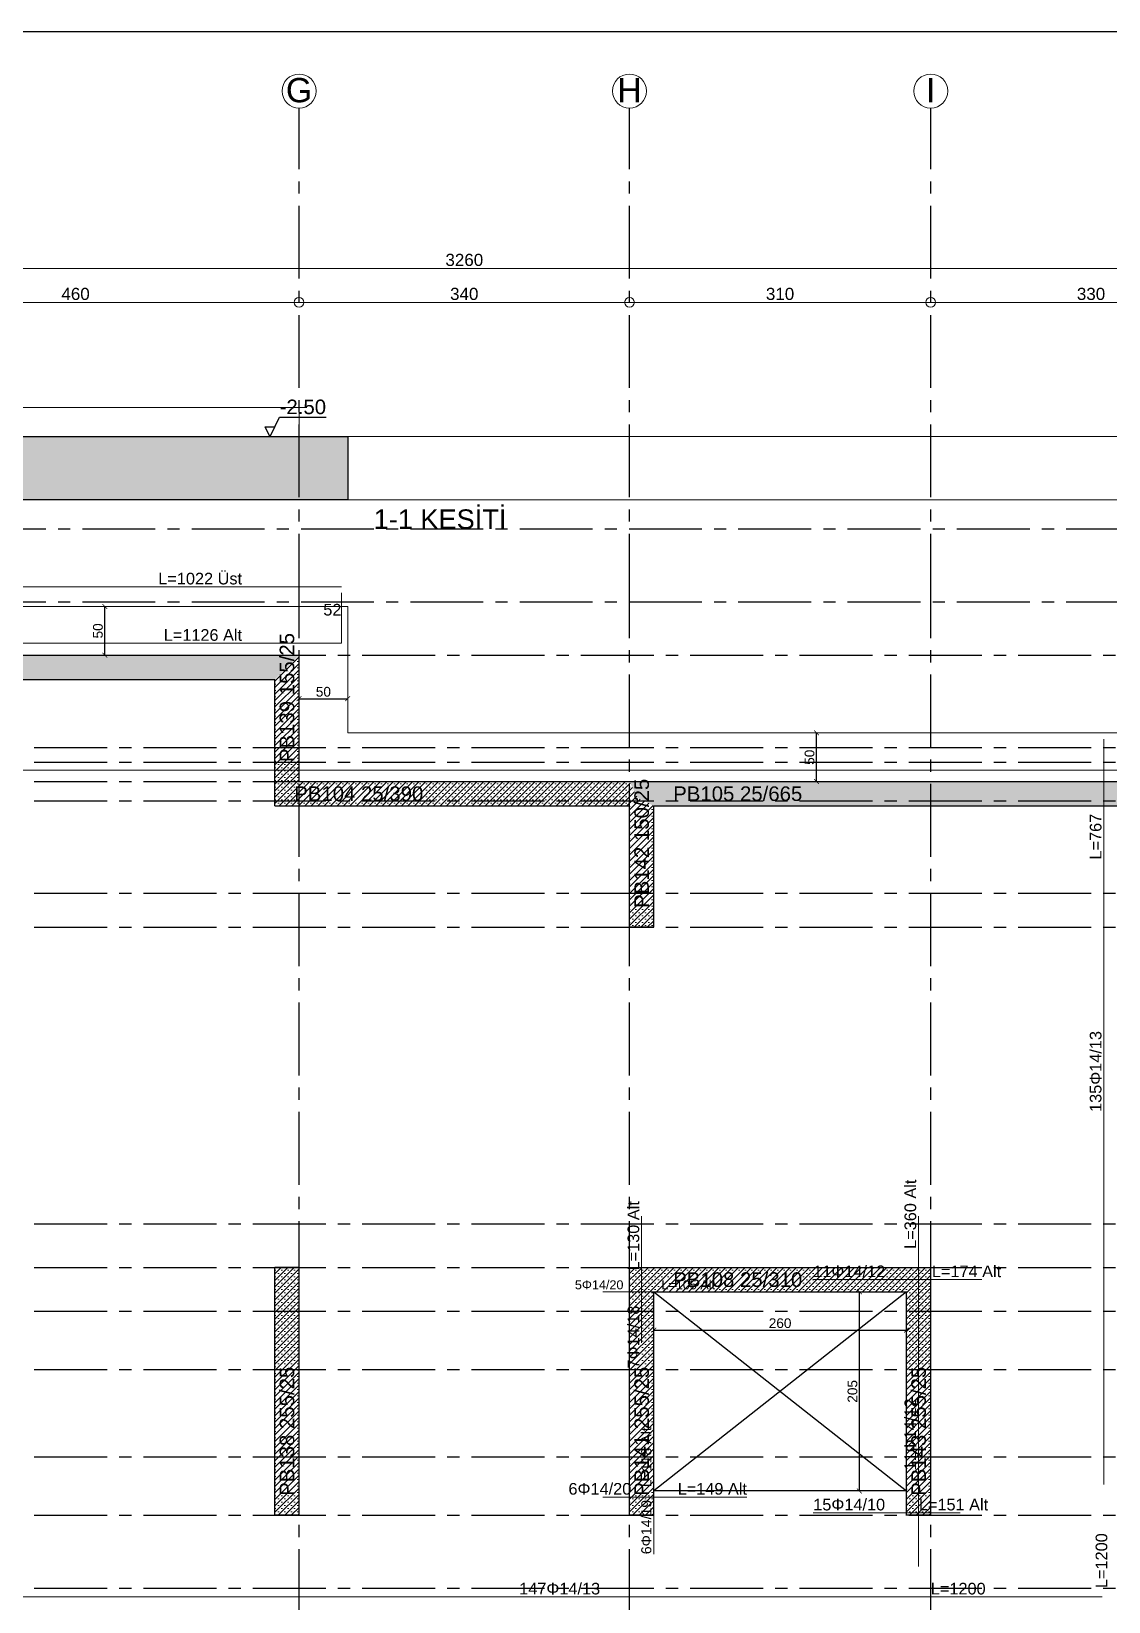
# Model space of a CAD drawing. Header units: millimetres. Extents: x 2232 to 85269, y -3593 to 5869.
# Drawn here: x 12938 to 14046, y 4253 to 5869 of the extents above; entities that cross this region are included whole.
import ezdxf

# ---------------------------------------------------------------- set-up
doc = ezdxf.new("R2010")
doc.units = ezdxf.units.MM
doc.linetypes.add('CENTER2', pattern=[112.5, 75, -12.5, 12.5, -12.5])
doc.linetypes.add('DASHDOT2', pattern=[12.7, 6.35, -3.175, 0, -3.175])
doc.layers.add('aks', color=251, linetype='DASHDOT2', lineweight=35)
for name, color, linetype in [('Donatı Topl. Uzun. Yazısı', 7, 'Continuous'), ('Donatı Uz. Yazısı', 7, 'Continuous'), ('Donatı Yazısı', 7, 'Continuous'), ('Donatı Çizgisi', 7, 'Continuous'), ('Panel', 7, 'Continuous'), ('Standart', 7, 'Continuous'), ('Ölçülendirme', 7, 'Continuous')]:
    doc.layers.add(name, color=color, linetype=linetype)
doc.styles.add('arial_1_18', font='arial.ttf', dxfattribs={"height": 0.2})
doc.styles.get("Standard").update_dxf_attribs({"font": 'arial.ttf'})
doc.dimstyles.new('zulay iç ölçü', dxfattribs={"dimtxt": 10, "dimasz": 5, "dimexe": 0.18, "dimexo": 0, "dimgap": 2, "dimtad": 3, "dimdec": 0, "dimzin": 0, "dimdsep": 46, "dimtxsty": 'Standard', "dimblk": 'ARCHTICK', "dimcen": 0.09, "dimse1": 1, "dimse2": 1, "dimadec": 0, "dimazin": 0, "dimtfac": 1, "dimtdec": 0, "dimtix": 1, "dimtofl": 0, "dimtmove": 0, "dimatfit": 3, "dimldrblk": 'ARCHTICK', "dimfxl": 1, "dimtolj": 1, "dimtzin": 0, "dimarcsym": 0})
pattern_1 = [(45, (0, 0), (-3.314563, 3.314563), []), (45, (3.3146, 0), (-3.314563, 3.314563), [0, -4.6875])]

# ---------------------------------------------------------------- blocks, each defined once
blk = doc.blocks.new('IDE966Entity7595')
at = {"layer": 'Standart', "linetype": 'Continuous', "lineweight": -3}
h = blk.add_hatch(dxfattribs=at)
h.set_pattern_fill('ANSI33', color=171, scale=40, style=0)
h.set_pattern_definition([(45, (0, 0), (-7.071068, 7.071068), []), (45, (7.071, 0), (-7.071068, 7.071068), [5, -2.5])])
h.paths.add_polyline_path([(1510, 2360), (475, 2360), (475, 2425), (1510, 2425)])
at = {"layer": 'Standart', "color": 1, "linetype": 'Continuous', "lineweight": 5}
blk.add_lwpolyline([(995.5, 2455), (1468, 2455)], dxfattribs=at)
at = {"layer": 'Standart', "color": 253, "linetype": 'Continuous', "lineweight": -3}
for points in [[(1435, 2435), (1440, 2445)], [(1440, 2445), (1487.8, 2445)], [(1430, 2425), (1425, 2435)], [(1425, 2435), (1435, 2435)], [(1435, 2435), (1430, 2425)], [(1430, 2425), (1430, 2425)]]:
    blk.add_lwpolyline(points, dxfattribs=at)
at = {"layer": 'Standart', "color": 163, "linetype": 'Continuous', "lineweight": 5}
for points in [[(1460, 2425), (1460, 2455)], [(1510, 2425), (3260, 2425)], [(3260, 2360), (1510, 2360)]]:
    blk.add_lwpolyline(points, dxfattribs=at)
at = {"layer": 'Standart', "color": 159, "linetype": 'Continuous', "lineweight": -3}
for points in [[(525, 2425), (1460, 2425)], [(1460, 2425), (1510, 2425)], [(1510, 2425), (1510, 2360)], [(1510, 2360), (475, 2360)]]:
    blk.add_lwpolyline(points, dxfattribs=at)
at = {"layer": 'Standart', "color": 253, "linetype": 'Continuous', "lineweight": -3, "style": 'arial_1_18'}
blk.add_text('-2.50', height=15, dxfattribs=at).set_placement((1440, 2448))
at = {"layer": 'Standart', "color": 166, "linetype": 'Continuous', "lineweight": 5, "style": 'arial_1_18'}
blk.add_text('1-1 KESİTİ', height=20, dxfattribs=at).set_placement((1536.7, 2330))
blk = doc.blocks.new('IDE966Entity7638')
at = {"layer": 'Panel', "linetype": 'Continuous', "lineweight": 5}
h = blk.add_hatch(dxfattribs=at)
h.set_pattern_fill('SACNCR', color=163, scale=50, style=0)
h.set_pattern_definition(pattern_1)
h.paths.add_polyline_path([(2085, 1545), (1825, 1545), (1800, 1570), (2110, 1570)])
blk = doc.blocks.new('IDE966Entity7639')
at = {"layer": 'Panel', "color": 164, "linetype": 'Continuous', "lineweight": -3}
blk.add_lwpolyline([(1825, 1545), (2085, 1545)], dxfattribs=at)
blk = doc.blocks.new('IDE966Entity7640')
at = {"layer": 'Panel', "color": 164, "linetype": 'Continuous', "lineweight": -3}
blk.add_lwpolyline([(1800, 1570), (2110, 1570)], dxfattribs=at)
blk = doc.blocks.new('IDE966Entity7641')
at = {"layer": 'Panel', "color": 159, "linetype": 'Continuous', "lineweight": -3, "style": 'arial_1_18'}
blk.add_text('PB108 25/310', height=15, dxfattribs=at).set_placement((1845, 1550))
blk = doc.blocks.new('IDE966Entity7642')
at = {"layer": 'Panel', "linetype": 'Continuous', "lineweight": 5}
h = blk.add_hatch(dxfattribs=at)
h.set_pattern_fill('SACNCR', color=163, scale=50, style=0)
h.set_pattern_definition(pattern_1)
h.paths.add_polyline_path([(2110, 1315), (2085, 1315), (2085, 1545), (2110, 1570)])
blk = doc.blocks.new('IDE966Entity7643')
at = {"layer": 'Panel', "color": 164, "linetype": 'Continuous', "lineweight": -3}
blk.add_lwpolyline([(2110, 1315), (2085, 1315)], dxfattribs=at)
blk = doc.blocks.new('IDE966Entity7644')
at = {"layer": 'Panel', "color": 164, "linetype": 'Continuous', "lineweight": -3}
blk.add_lwpolyline([(2110, 1315), (2110, 1570)], dxfattribs=at)
blk = doc.blocks.new('IDE966Entity7645')
at = {"layer": 'Panel', "color": 164, "linetype": 'Continuous', "lineweight": -3}
blk.add_lwpolyline([(2085, 1315), (2085, 1545)], dxfattribs=at)
blk = doc.blocks.new('IDE966Entity7646')
at = {"layer": 'Panel', "color": 159, "linetype": 'Continuous', "lineweight": -3, "style": 'arial_1_18'}
blk.add_text('PB143 255/25', height=15, rotation=90, dxfattribs=at).set_placement((2105, 1335))
blk = doc.blocks.new('IDE966Entity7647')
at = {"layer": 'Panel', "linetype": 'Continuous', "lineweight": 5}
h = blk.add_hatch(dxfattribs=at)
h.set_pattern_fill('SACNCR', color=163, scale=50, style=0)
h.set_pattern_definition(pattern_1)
h.paths.add_polyline_path([(1800, 1570), (1825, 1545), (1825, 1315), (1800, 1315)])
blk = doc.blocks.new('IDE966Entity7648')
at = {"layer": 'Panel', "color": 164, "linetype": 'Continuous', "lineweight": -3}
blk.add_lwpolyline([(1825, 1315), (1800, 1315)], dxfattribs=at)
blk = doc.blocks.new('IDE966Entity7649')
at = {"layer": 'Panel', "color": 164, "linetype": 'Continuous', "lineweight": -3}
blk.add_lwpolyline([(1825, 1315), (1825, 1545)], dxfattribs=at)
blk = doc.blocks.new('IDE966Entity7650')
at = {"layer": 'Panel', "color": 164, "linetype": 'Continuous', "lineweight": -3}
blk.add_lwpolyline([(1800, 1315), (1800, 1570)], dxfattribs=at)
blk = doc.blocks.new('IDE966Entity7651')
at = {"layer": 'Panel', "color": 159, "linetype": 'Continuous', "lineweight": -3, "style": 'arial_1_18'}
blk.add_text('PB141 255/25', height=15, rotation=90, dxfattribs=at).set_placement((1820, 1335))
blk = doc.blocks.new('IDE966Entity7652')
at = {"layer": 'Panel', "linetype": 'Continuous', "lineweight": 5}
h = blk.add_hatch(dxfattribs=at)
h.set_pattern_fill('SACNCR', color=163, scale=50, style=0)
h.set_pattern_definition(pattern_1)
h.paths.add_polyline_path([(1435, 1315), (1435, 1570), (1460, 1570), (1460, 1315)])
blk = doc.blocks.new('IDE966Entity7653')
at = {"layer": 'Panel', "color": 164, "linetype": 'Continuous', "lineweight": -3}
blk.add_lwpolyline([(1460, 1315), (1435, 1315)], dxfattribs=at)
blk = doc.blocks.new('IDE966Entity7654')
at = {"layer": 'Panel', "color": 164, "linetype": 'Continuous', "lineweight": -3}
blk.add_lwpolyline([(1460, 1315), (1460, 1570)], dxfattribs=at)
blk = doc.blocks.new('IDE966Entity7655')
at = {"layer": 'Panel', "color": 164, "linetype": 'Continuous', "lineweight": -3}
blk.add_lwpolyline([(1460, 1570), (1435, 1570)], dxfattribs=at)
blk = doc.blocks.new('IDE966Entity7656')
at = {"layer": 'Panel', "color": 164, "linetype": 'Continuous', "lineweight": -3}
blk.add_lwpolyline([(1435, 1315), (1435, 1570)], dxfattribs=at)
blk = doc.blocks.new('IDE966Entity7657')
at = {"layer": 'Panel', "color": 159, "linetype": 'Continuous', "lineweight": -3, "style": 'arial_1_18'}
blk.add_text('PB138 255/25', height=15, rotation=90, dxfattribs=at).set_placement((1455, 1335))
blk = doc.blocks.new('IDE966Entity7673')
at = {"layer": 'Panel', "linetype": 'Continuous', "lineweight": 5}
h = blk.add_hatch(dxfattribs=at)
h.set_pattern_fill('SACNCR', color=163, scale=50, style=0)
h.set_pattern_definition(pattern_1)
h.paths.add_polyline_path([(1825, 2045), (1825, 1920), (1800, 1920), (1800, 2045), (1808.3, 2053.3)])
blk = doc.blocks.new('IDE966Entity7674')
at = {"layer": 'Panel', "color": 164, "linetype": 'Continuous', "lineweight": -3}
blk.add_lwpolyline([(1825, 1920), (1800, 1920)], dxfattribs=at)
blk = doc.blocks.new('IDE966Entity7675')
at = {"layer": 'Panel', "color": 164, "linetype": 'Continuous', "lineweight": -3}
blk.add_lwpolyline([(1825, 1920), (1825, 2045)], dxfattribs=at)
blk = doc.blocks.new('IDE966Entity7676')
at = {"layer": 'Panel', "color": 164, "linetype": 'Continuous', "lineweight": -3}
blk.add_lwpolyline([(1800, 1920), (1800, 2045)], dxfattribs=at)
blk = doc.blocks.new('IDE966Entity7677')
at = {"layer": 'Panel', "color": 159, "linetype": 'Continuous', "lineweight": -3, "style": 'arial_1_18'}
blk.add_text('PB142 150/25', height=15, rotation=90, dxfattribs=at).set_placement((1820, 1940))
blk = doc.blocks.new('IDE966Entity7678')
at = {"layer": 'Panel', "linetype": 'Continuous', "lineweight": 5}
h = blk.add_hatch(dxfattribs=at)
h.set_pattern_fill('SACNCR', color=163, scale=50, style=0)
h.set_pattern_definition(pattern_1)
h.paths.add_polyline_path([(1460, 2070), (1447.5, 2057.5), (1435, 2045), (1435, 2175), (1460, 2200)])
blk = doc.blocks.new('IDE966Entity7679')
at = {"layer": 'Panel', "color": 164, "linetype": 'Continuous', "lineweight": -3}
blk.add_lwpolyline([(1460, 2070), (1460, 2200)], dxfattribs=at)
blk = doc.blocks.new('IDE966Entity7680')
at = {"layer": 'Panel', "color": 164, "linetype": 'Continuous', "lineweight": -3}
blk.add_lwpolyline([(1435, 2045), (1435, 2175)], dxfattribs=at)
blk = doc.blocks.new('IDE966Entity7681')
at = {"layer": 'Panel', "color": 159, "linetype": 'Continuous', "lineweight": -3, "style": 'arial_1_18'}
blk.add_text('PB139 155/25', height=15, rotation=90, dxfattribs=at).set_placement((1455, 2090))
blk = doc.blocks.new('IDE966Entity7789')
at = {"layer": 'aks', "color": 251, "linetype": 'CENTER2', "lineweight": -3}
blk.add_lwpolyline([(-563, 2330), (3773, 2330)], dxfattribs=at)
blk = doc.blocks.new('IDE966Entity7794')
at = {"layer": 'aks', "color": 251, "linetype": 'CENTER2', "lineweight": -3}
blk.add_lwpolyline([(-563, 2255), (3773, 2255)], dxfattribs=at)
blk = doc.blocks.new('IDE966Entity7801')
at = {"layer": 'aks', "color": 251, "linetype": 'CENTER2', "lineweight": -3}
blk.add_lwpolyline([(-50, 2200), (3260, 2200)], dxfattribs=at)
blk = doc.blocks.new('IDE966Entity7808')
at = {"layer": 'aks', "color": 251, "linetype": 'CENTER2', "lineweight": -3}
blk.add_lwpolyline([(-50, 2050), (3260, 2050)], dxfattribs=at)
blk = doc.blocks.new('IDE966Entity7815')
at = {"layer": 'aks', "color": 251, "linetype": 'CENTER2', "lineweight": -3}
blk.add_lwpolyline([(-50, 2105), (3260, 2105)], dxfattribs=at)
blk = doc.blocks.new('IDE966Entity7822')
at = {"layer": 'aks', "color": 251, "linetype": 'CENTER2', "lineweight": -3}
blk.add_lwpolyline([(-50, 1955), (3260, 1955)], dxfattribs=at)
blk = doc.blocks.new('IDE966Entity7829')
at = {"layer": 'aks', "color": 251, "linetype": 'CENTER2', "lineweight": -3}
blk.add_lwpolyline([(-50, 2090), (3260, 2090)], dxfattribs=at)
blk = doc.blocks.new('IDE966Entity7836')
at = {"layer": 'aks', "color": 251, "linetype": 'CENTER2', "lineweight": -3}
blk.add_lwpolyline([(-50, 2070), (3260, 2070)], dxfattribs=at)
blk = doc.blocks.new('IDE966Entity7843')
at = {"layer": 'aks', "color": 251, "linetype": 'CENTER2', "lineweight": -3}
blk.add_lwpolyline([(-50, 1920), (3260, 1920)], dxfattribs=at)
blk = doc.blocks.new('IDE966Entity7850')
at = {"layer": 'aks', "color": 251, "linetype": 'CENTER2', "lineweight": -3}
blk.add_lwpolyline([(-50, 1615), (3260, 1615)], dxfattribs=at)
blk = doc.blocks.new('IDE966Entity7857')
at = {"layer": 'aks', "color": 251, "linetype": 'CENTER2', "lineweight": -3}
blk.add_lwpolyline([(-50, 1465), (3260, 1465)], dxfattribs=at)
blk = doc.blocks.new('IDE966Entity7864')
at = {"layer": 'aks', "color": 251, "linetype": 'CENTER2', "lineweight": -3}
blk.add_lwpolyline([(-50, 1570), (3260, 1570)], dxfattribs=at)
blk = doc.blocks.new('IDE966Entity7871')
at = {"layer": 'aks', "color": 251, "linetype": 'CENTER2', "lineweight": -3}
blk.add_lwpolyline([(-50, 1315), (3260, 1315)], dxfattribs=at)
blk = doc.blocks.new('IDE966Entity7878')
at = {"layer": 'aks', "color": 251, "linetype": 'CENTER2', "lineweight": -3}
blk.add_lwpolyline([(-50, 1525), (3260, 1525)], dxfattribs=at)
blk = doc.blocks.new('IDE966Entity7885')
at = {"layer": 'aks', "color": 251, "linetype": 'CENTER2', "lineweight": -3}
blk.add_lwpolyline([(-50, 1375), (3260, 1375)], dxfattribs=at)
blk = doc.blocks.new('IDE966Entity8028')
at = {"layer": 'aks', "color": 251, "linetype": 'CENTER2', "lineweight": -3}
blk.add_lwpolyline([(-50, 1240), (3260, 1240)], dxfattribs=at)
blk = doc.blocks.new('IDE966Entity8055')
at = {"layer": 'aks', "color": 251, "linetype": 'CENTER2', "lineweight": -3}
blk.add_lwpolyline([(1460, 2250), (1460, 2763)], dxfattribs=at)
blk = doc.blocks.new('IDE966Entity8056')
at = {"layer": 'aks', "color": 251, "linetype": 'CENTER2', "lineweight": -3}
blk.add_lwpolyline([(1460, 80), (1460, 2250)], dxfattribs=at)
blk = doc.blocks.new('IDE966Entity8059')
at = {"layer": 'aks', "color": 30, "linetype": 'Continuous', "lineweight": 5}
blk.add_circle((1460, 2780.5), 17.5, dxfattribs=at)
blk = doc.blocks.new('IDE966Entity8060')
at = {"layer": 'aks', "color": 1, "linetype": 'Continuous', "lineweight": 5, "style": 'arial_1_18'}
blk.add_text('G', height=25, dxfattribs=at).set_placement((1446.4, 2768.9))
blk = doc.blocks.new('IDE966Entity8062')
at = {"layer": 'aks', "color": 251, "linetype": 'CENTER2', "lineweight": -3}
blk.add_lwpolyline([(1800, 2250), (1800, 2763)], dxfattribs=at)
blk = doc.blocks.new('IDE966Entity8063')
at = {"layer": 'aks', "color": 251, "linetype": 'CENTER2', "lineweight": -3}
blk.add_lwpolyline([(1800, 80), (1800, 2250)], dxfattribs=at)
blk = doc.blocks.new('IDE966Entity8066')
at = {"layer": 'aks', "color": 30, "linetype": 'Continuous', "lineweight": 5}
blk.add_circle((1800, 2780.5), 17.5, dxfattribs=at)
blk = doc.blocks.new('IDE966Entity8067')
at = {"layer": 'aks', "color": 1, "linetype": 'Continuous', "lineweight": 5, "style": 'arial_1_18'}
blk.add_text('H', height=25, dxfattribs=at).set_placement((1787.4, 2768.9))
blk = doc.blocks.new('IDE966Entity8076')
at = {"layer": 'aks', "color": 251, "linetype": 'CENTER2', "lineweight": -3}
blk.add_lwpolyline([(2110, 2250), (2110, 2763)], dxfattribs=at)
blk = doc.blocks.new('IDE966Entity8077')
at = {"layer": 'aks', "color": 251, "linetype": 'CENTER2', "lineweight": -3}
blk.add_lwpolyline([(2110, 80), (2110, 2250)], dxfattribs=at)
blk = doc.blocks.new('IDE966Entity8080')
at = {"layer": 'aks', "color": 30, "linetype": 'Continuous', "lineweight": 5}
blk.add_circle((2110, 2780.5), 17.5, dxfattribs=at)
blk = doc.blocks.new('IDE966Entity8081')
at = {"layer": 'aks', "color": 1, "linetype": 'Continuous', "lineweight": 5, "style": 'arial_1_18'}
blk.add_text('I', height=25, dxfattribs=at).set_placement((2105.1, 2768.9))
blk = doc.blocks.new('IDE966Entity8122')
at = {"layer": 'Panel', "linetype": 'Continuous', "lineweight": 5}
h = blk.add_hatch(dxfattribs=at)
h.set_pattern_fill('SACNCR', color=163, scale=50, style=0)
h.set_pattern_definition(pattern_1)
h.paths.add_polyline_path([(2448.3, 2053.3), (2440, 2045), (1825, 2045), (1808.3, 2053.3), (1800, 2070), (2440, 2070)])
blk = doc.blocks.new('IDE966Entity8123')
at = {"layer": 'Panel', "color": 164, "linetype": 'Continuous', "lineweight": -3}
blk.add_lwpolyline([(1825, 2045), (2440, 2045)], dxfattribs=at)
blk = doc.blocks.new('IDE966Entity8124')
at = {"layer": 'Panel', "color": 164, "linetype": 'Continuous', "lineweight": -3}
blk.add_lwpolyline([(1800, 2070), (2440, 2070)], dxfattribs=at)
blk = doc.blocks.new('IDE966Entity8125')
at = {"layer": 'Panel', "color": 159, "linetype": 'Continuous', "lineweight": -3, "style": 'arial_1_18'}
blk.add_text('PB105 25/665', height=15, dxfattribs=at).set_placement((1845, 2050))
blk = doc.blocks.new('IDE966Entity8126')
at = {"layer": 'Panel', "linetype": 'Continuous', "lineweight": 5}
h = blk.add_hatch(dxfattribs=at)
h.set_pattern_fill('SACNCR', color=163, scale=50, style=0)
h.set_pattern_definition(pattern_1)
h.paths.add_polyline_path([(1808.3, 2053.3), (1800, 2045), (1435, 2045), (1460, 2070), (1800, 2070)])
blk = doc.blocks.new('IDE966Entity8127')
at = {"layer": 'Panel', "color": 164, "linetype": 'Continuous', "lineweight": -3}
blk.add_lwpolyline([(1435, 2045), (1800, 2045)], dxfattribs=at)
blk = doc.blocks.new('IDE966Entity8128')
at = {"layer": 'Panel', "color": 164, "linetype": 'Continuous', "lineweight": -3}
blk.add_lwpolyline([(1460, 2070), (1800, 2070)], dxfattribs=at)
blk = doc.blocks.new('IDE966Entity8129')
at = {"layer": 'Panel', "color": 159, "linetype": 'Continuous', "lineweight": -3, "style": 'arial_1_18'}
blk.add_text('PB104 25/390', height=15, dxfattribs=at).set_placement((1455, 2050))
blk = doc.blocks.new('IDE966Entity8130')
at = {"layer": 'Panel', "linetype": 'Continuous', "lineweight": 5}
h = blk.add_hatch(dxfattribs=at)
h.set_pattern_fill('SACNCR', color=163, scale=50, style=0)
h.set_pattern_definition(pattern_1)
h.paths.add_polyline_path([(1460, 2200), (1435, 2175), (1000, 2175), (991.7, 2183.3), (1000, 2200)])
blk = doc.blocks.new('IDE966Entity8131')
at = {"layer": 'Panel', "color": 164, "linetype": 'Continuous', "lineweight": -3}
blk.add_lwpolyline([(1000, 2175), (1435, 2175)], dxfattribs=at)
blk = doc.blocks.new('IDE966Entity8132')
at = {"layer": 'Panel', "color": 164, "linetype": 'Continuous', "lineweight": -3}
blk.add_lwpolyline([(1000, 2200), (1460, 2200)], dxfattribs=at)
blk = doc.blocks.new('IDE966Entity8212')
at = {"layer": 'Standart', "color": 1, "linetype": 'Continuous', "lineweight": 5}
blk.add_lwpolyline([(475, 2250), (1460, 2250)], dxfattribs=at)
blk = doc.blocks.new('IDE966Entity8213')
at = {"layer": 'Standart', "color": 1, "linetype": 'Continuous', "lineweight": 5}
blk.add_lwpolyline([(1460, 2250), (475, 2250)], dxfattribs=at)
blk = doc.blocks.new('IDE966Entity8214')
at = {"layer": 'Standart', "color": 1, "linetype": 'Continuous', "lineweight": 5}
blk.add_lwpolyline([(1460, 2250), (1510, 2250)], dxfattribs=at)
blk = doc.blocks.new('IDE966Entity8215')
at = {"layer": 'Standart', "color": 1, "linetype": 'Continuous', "lineweight": 5}
blk.add_lwpolyline([(1510, 2250), (1460, 2250)], dxfattribs=at)
blk = doc.blocks.new('IDE966Entity8216')
at = {"layer": 'Standart', "color": 1, "linetype": 'Continuous', "lineweight": 5}
blk.add_lwpolyline([(1510, 2120), (1510, 2250)], dxfattribs=at)
blk = doc.blocks.new('IDE966Entity8217')
at = {"layer": 'Standart', "color": 1, "linetype": 'Continuous', "lineweight": 5}
blk.add_lwpolyline([(1510, 2250), (1510, 2120)], dxfattribs=at)
blk = doc.blocks.new('IDE966Entity8218')
at = {"layer": 'Standart', "color": 1, "linetype": 'Continuous', "lineweight": 5}
blk.add_lwpolyline([(1510, 2120), (3260, 2120)], dxfattribs=at)
blk = doc.blocks.new('IDE966Entity8219')
at = {"layer": 'Standart', "color": 1, "linetype": 'Continuous', "lineweight": 5}
blk.add_lwpolyline([(3260, 2120), (1510, 2120)], dxfattribs=at)
blk = doc.blocks.new('IDE966Entity8224')
at = {"layer": 'Ölçülendirme', "color": 1, "linetype": 'Continuous', "lineweight": 5}
for points in [[(-8, 2598), (3268, 2598)], [(-8, 2563), (3268, 2563)]]:
    blk.add_lwpolyline(points, dxfattribs=at)
for centre in [(1460, 2563), (1800, 2563), (2110, 2563)]:
    blk.add_circle(centre, 5, dxfattribs=at)
at = {"layer": 'Ölçülendirme', "color": 1, "linetype": 'Continuous', "lineweight": 5, "style": 'arial_1_18'}
for s, p in [('3260', (1610.6, 2600.5)), ('460', (1215.4, 2565.5)), ('340', (1615.4, 2565.5)), ('310', (1940.4, 2565.5)), ('330', (2260.4, 2565.5))]:
    blk.add_text(s, height=12.5, dxfattribs=at).set_placement(p)
blk = doc.blocks.new('IDE966Entity8232')
at = {"layer": 'Donatı Çizgisi', "color": 5, "linetype": 'Continuous', "lineweight": 5}
for points in [[(481.5, 2270.3), (1503.5, 2270.3)], [(1503.5, 2212.3), (1503.5, 2264.3)], [(481.5, 2212.3), (1503.5, 2212.3)], [(2288.2, 1346.5), (2288.2, 2113.5)], [(1812.5, 1492.4), (1812.5, 1622.6)], [(2097.5, 1262.4), (2097.5, 1622.6)], [(1989.1, 1557.5), (2162.6, 1557.5)], [(1772.4, 1545), (1877.6, 1545)], [(1825, 1274.9), (1825, 1392.6)], [(1772.4, 1333.7), (1920.9, 1333.7)], [(1989.1, 1317.5), (2140.3, 1317.5)], [(1086.5, 1231), (2286.5, 1231)]]:
    blk.add_lwpolyline(points, dxfattribs=at)
at = {"layer": 'Donatı Topl. Uzun. Yazısı', "color": 1, "linetype": 'Continuous', "lineweight": 5, "style": 'arial_1_18'}
for s, height, p in [('L=1022 Üst', 12, (1315.1, 2272.8)), ('L=1126 Alt', 12, (1320.7, 2214.8)), ('L=174 Alt', 12, (2111.2, 1560)), ('L=105 Alt', 9.28, (1832.9, 1547.5)), ('L=149 Alt', 12, (1849.6, 1336.2)), ('L=151 Alt', 12, (2097.8, 1320)), ('L=1200', 12, (2110.1, 1233.5))]:
    blk.add_text(s, height=height, dxfattribs=at).set_placement(p)
for s, height, p in [('L=767', 12, (2285.7, 1989.7)), ('L=360 Alt', 12, (2095, 1589.1)), ('L=130 Alt', 12, (1810, 1566.9)), ('L=118 Alt', 10.39, (1822.5, 1343.8)), ('L=1200', 12, (2291.7, 1240.1))]:
    blk.add_text(s, height=height, rotation=90, dxfattribs=at).set_placement(p)
at = {"layer": 'Donatı Uz. Yazısı', "color": 5, "linetype": 'Continuous', "lineweight": 5, "style": 'arial_1_18'}
blk.add_text('52', height=12, dxfattribs=at).set_placement((1484.9, 2240.8))
at = {"layer": 'Donatı Yazısı', "color": 5, "linetype": 'Continuous', "lineweight": 5, "style": 'arial_1_18'}
for s, height, p in [('135Φ14/13', 12, (2285.7, 1730)), ('7Φ14/18', 12, (1810, 1466.1)), ('11Φ14/12', 12, (2095, 1361.1)), ('6Φ14/19', 10.39, (1822.5, 1274.9))]:
    blk.add_text(s, height=height, rotation=90, dxfattribs=at).set_placement(p)
for s, height, p in [('11Φ14/12', 12, (1989.1, 1560)), ('5Φ14/20', 9.28, (1743.8, 1547.5)), ('6Φ14/20', 12, (1737.2, 1336.2)), ('15Φ14/10', 12, (1989.1, 1320)), ('147Φ14/13', 12, (1686.5, 1233.5))]:
    blk.add_text(s, height=height, dxfattribs=at).set_placement(p)
blk = doc.blocks.new('IDE966Entity8233')
at = {"layer": 'Ölçülendirme', "color": 1, "linetype": 'Continuous', "lineweight": 5}
blk.add_lwpolyline([(-50, 2081.8), (3260, 2081.8)], dxfattribs=at)
blk = doc.blocks.new('_ArchTick')
at = {"color": 0, "linetype": 'ByBlock', "const_width": 0.15}
blk.add_lwpolyline([(-0.5, -0.5), (0.5, 0.5)], dxfattribs=at)
blk = doc.blocks.new('*D3235')
at = {"color": 0, "lineweight": -2, "transparency": 16777216}
blk.add_line((13745.6, 5096.9), (13745.6, 5146.9), dxfattribs=at)
at = {"layer": 'Defpoints', "color": 0, "transparency": 16777216}
for p in [(13737.9, 5146.9), (13745.6, 5146.9), (13737.9, 5096.9)]:
    blk.add_point(p, dxfattribs=at)
at = {"color": 0, "lineweight": -2, "transparency": 16777216, "xscale": 5, "yscale": 5, "zscale": 5}
for p, rotation in [((13745.6, 5146.9), 90), ((13745.6, 5096.9), 270)]:
    blk.add_blockref('_ArchTick', p, dxfattribs=dict(at, rotation=rotation))
at = {"color": 0, "transparency": 16777216, "insert": (13738.5, 5121.9), "char_height": 10, "attachment_point": 5, "rotation": 90}
blk.add_mtext('\\A1;50', dxfattribs=at)
blk = doc.blocks.new('*D3236')
at = {"color": 0, "lineweight": -2, "transparency": 16777216}
blk.add_line((13213.2, 5182.1), (13263.2, 5182.1), dxfattribs=at)
at = {"layer": 'Defpoints', "color": 0, "transparency": 16777216}
for p in [(13213.2, 5196.2), (13263.2, 5196.2), (13263.2, 5182.1)]:
    blk.add_point(p, dxfattribs=at)
at = {"color": 0, "lineweight": -2, "transparency": 16777216, "xscale": 5, "yscale": 5, "zscale": 5, "rotation": 180}
blk.add_blockref('_ArchTick', (13213.2, 5182.1), dxfattribs=at)
at = {"color": 0, "lineweight": -2, "transparency": 16777216, "xscale": 5, "yscale": 5, "zscale": 5}
blk.add_blockref('_ArchTick', (13263.2, 5182.1), dxfattribs=at)
at = {"color": 0, "transparency": 16777216, "insert": (13238.2, 5189.2), "char_height": 10, "attachment_point": 5}
blk.add_mtext('\\A1;50', dxfattribs=at)
blk = doc.blocks.new('*D3237')
at = {"color": 0, "lineweight": -2, "transparency": 16777216}
blk.add_line((13013.3, 5226.9), (13013.3, 5276.9), dxfattribs=at)
at = {"layer": 'Defpoints', "color": 0, "transparency": 16777216}
for p in [(12999.8, 5276.9), (13013.3, 5276.9), (12999.8, 5226.9)]:
    blk.add_point(p, dxfattribs=at)
at = {"color": 0, "lineweight": -2, "transparency": 16777216, "xscale": 5, "yscale": 5, "zscale": 5}
for p, rotation in [((13013.3, 5276.9), 90), ((13013.3, 5226.9), 270)]:
    blk.add_blockref('_ArchTick', p, dxfattribs=dict(at, rotation=rotation))
at = {"color": 0, "transparency": 16777216, "insert": (13006.2, 5251.9), "char_height": 10, "attachment_point": 5, "rotation": 90}
blk.add_mtext('\\A1;50', dxfattribs=at)
blk = doc.blocks.new('*D3241')
at = {"color": 0, "lineweight": -2, "transparency": 16777216}
blk.add_line((13789.8, 4366.9), (13789.8, 4571.9), dxfattribs=at)
at = {"layer": 'Defpoints', "color": 0, "transparency": 16777216}
for p in [(13737, 4571.9), (13789.8, 4571.9), (13737, 4366.9)]:
    blk.add_point(p, dxfattribs=at)
at = {"color": 0, "lineweight": -2, "transparency": 16777216, "xscale": 5, "yscale": 5, "zscale": 5}
for p, rotation in [((13789.8, 4571.9), 90), ((13789.8, 4366.9), 270)]:
    blk.add_blockref('_ArchTick', p, dxfattribs=dict(at, rotation=rotation))
at = {"color": 0, "transparency": 16777216, "insert": (13782.7, 4469.4), "char_height": 10, "attachment_point": 5, "rotation": 90}
blk.add_mtext('\\A1;205', dxfattribs=at)
blk = doc.blocks.new('*D3242')
at = {"color": 0, "lineweight": -2, "transparency": 16777216}
blk.add_line((13578.2, 4532.4), (13838.2, 4532.4), dxfattribs=at)
at = {"layer": 'Defpoints', "color": 0, "transparency": 16777216}
for p in [(13578.2, 4547), (13838.2, 4547), (13838.2, 4532.4)]:
    blk.add_point(p, dxfattribs=at)
at = {"color": 0, "lineweight": -2, "transparency": 16777216, "xscale": 5, "yscale": 5, "zscale": 5, "rotation": 180}
blk.add_blockref('_ArchTick', (13578.2, 4532.4), dxfattribs=at)
at = {"color": 0, "lineweight": -2, "transparency": 16777216, "xscale": 5, "yscale": 5, "zscale": 5}
blk.add_blockref('_ArchTick', (13838.2, 4532.4), dxfattribs=at)
at = {"color": 0, "transparency": 16777216, "insert": (13708.2, 4539.5), "char_height": 10, "attachment_point": 5}
blk.add_mtext('\\A1;260', dxfattribs=at)

msp = doc.modelspace()

# ---------------------------------------------------------------- linework, layer by layer
for p, q in [((3332.4, 5868.7), (79990.7, 5868.7)), ((13578.2, 4571.9), (13838.2, 4366.9)), ((13838.2, 4571.9), (13578.2, 4366.9)), ((13838.2, 4366.9), (13578.2, 4366.9))]:
    msp.add_line(p, q)

# ---------------------------------------------------------------- block references
at = {"layer": 'aks'}
for name in ['IDE966Entity8059', 'IDE966Entity8060', 'IDE966Entity8066', 'IDE966Entity8067', 'IDE966Entity8080', 'IDE966Entity8081', 'IDE966Entity8055', 'IDE966Entity8062', 'IDE966Entity8076', 'IDE966Entity7789', 'IDE966Entity7794', 'IDE966Entity8056', 'IDE966Entity8063', 'IDE966Entity8077', 'IDE966Entity7801', 'IDE966Entity7815', 'IDE966Entity7829', 'IDE966Entity7836', 'IDE966Entity7808', 'IDE966Entity7822', 'IDE966Entity7843', 'IDE966Entity7850', 'IDE966Entity7864', 'IDE966Entity7878', 'IDE966Entity7857', 'IDE966Entity7885', 'IDE966Entity7871', 'IDE966Entity8028']:
    msp.add_blockref(name, (11753.2, 3026.9), dxfattribs=at)
at = {"layer": 'Panel'}
for name in ['IDE966Entity7681', 'IDE966Entity8130', 'IDE966Entity8132', 'IDE966Entity7678', 'IDE966Entity7679', 'IDE966Entity8131', 'IDE966Entity7680', 'IDE966Entity8126', 'IDE966Entity8129', 'IDE966Entity8128', 'IDE966Entity8122', 'IDE966Entity8124', 'IDE966Entity7677', 'IDE966Entity8125', 'IDE966Entity7673', 'IDE966Entity8127', 'IDE966Entity7676', 'IDE966Entity7675', 'IDE966Entity8123', 'IDE966Entity7674', 'IDE966Entity7652', 'IDE966Entity7655', 'IDE966Entity7656', 'IDE966Entity7654', 'IDE966Entity7638', 'IDE966Entity7640', 'IDE966Entity7647', 'IDE966Entity7650', 'IDE966Entity7641', 'IDE966Entity7642', 'IDE966Entity7644', 'IDE966Entity7639', 'IDE966Entity7649', 'IDE966Entity7645', 'IDE966Entity7657', 'IDE966Entity7651', 'IDE966Entity7646', 'IDE966Entity7653', 'IDE966Entity7648', 'IDE966Entity7643']:
    msp.add_blockref(name, (11753.2, 3026.9), dxfattribs=at)
at = {"layer": 'Standart'}
for name in ['IDE966Entity8224', 'IDE966Entity7595', 'IDE966Entity8232', 'IDE966Entity8233', 'IDE966Entity8212', 'IDE966Entity8213', 'IDE966Entity8214', 'IDE966Entity8215', 'IDE966Entity8216', 'IDE966Entity8217', 'IDE966Entity8218', 'IDE966Entity8219']:
    msp.add_blockref(name, (11753.2, 3026.9), dxfattribs=at)

# ---------------------------------------------------------------- dimensions: what is measured, and where the dimension line sits
for base, p1, p2, picture, middle in [((13013.3, 5276.9), (12999.8, 5226.9), (12999.8, 5276.9), '*D3237', (13006.2, 5251.9)), ((13745.6, 5146.9), (13737.9, 5096.9), (13737.9, 5146.9), '*D3235', (13738.5, 5121.9)), ((13789.8, 4571.9), (13737, 4366.9), (13737, 4571.9), '*D3241', (13782.7, 4469.4))]:
    dim = msp.add_linear_dim(base=base, p1=p1, p2=p2, angle=90, dimstyle='zulay iç ölçü')
    dim.commit()
    dim.dimension.update_dxf_attribs({"geometry": picture, "text_midpoint": middle})
for base, p1, p2, picture, middle in [((13263.2, 5182.1), (13213.2, 5196.2), (13263.2, 5196.2), '*D3236', (13238.2, 5189.2)), ((13838.2, 4532.4), (13578.2, 4547), (13838.2, 4547), '*D3242', (13708.2, 4539.5))]:
    dim = msp.add_linear_dim(base=base, p1=p1, p2=p2, dimstyle='zulay iç ölçü')
    dim.commit()
    dim.dimension.update_dxf_attribs({"geometry": picture, "text_midpoint": middle})

doc.saveas('drawing.dxf')
